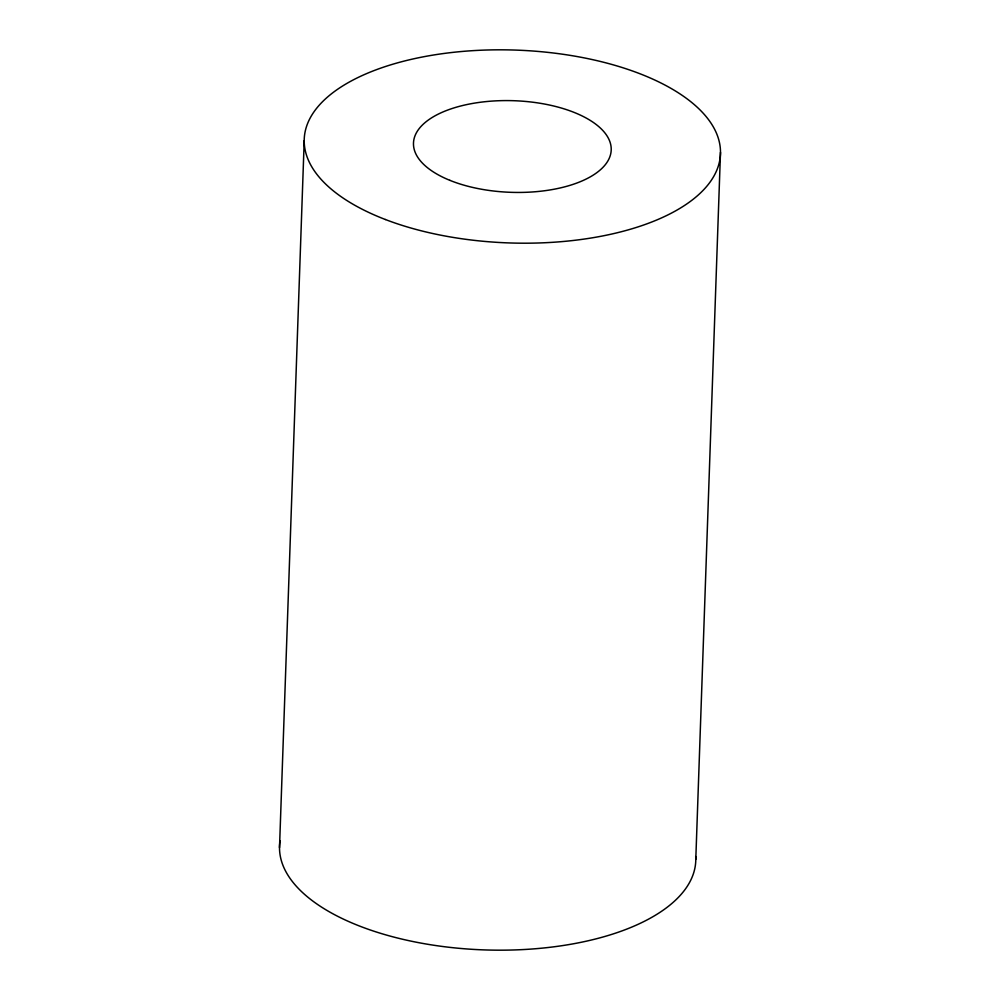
<?xml version="1.0" encoding="UTF-8"?>
<svg xmlns="http://www.w3.org/2000/svg" width="1000" height="1000" viewBox="0 0 1000 1000"><rect width="100%" height="100%" fill="white"/><g stroke="black" fill="none" stroke-linecap="round" stroke-linejoin="round"><path stroke-width="1.5" d="M279.513 847.638L304.212 140.662M695.788 859.338L720.487 152.363M695.713 856.538A208.238 96.475 2 0 1 482.788 949.85A208.238 96.475 2 0 1 280.087 840.638M385.387 219.513A208.238 96.475 2 0 0 718.662 164.913A208.238 96.475 2 0 0 432.987 55.1A208.238 96.475 2 0 0 385.387 219.513M449.837 180.325A98.912 45.825 2 0 0 609.938 156.537A98.912 45.825 2 0 0 477.262 102.688A98.912 45.825 2 0 0 449.837 180.325"/></g></svg>
